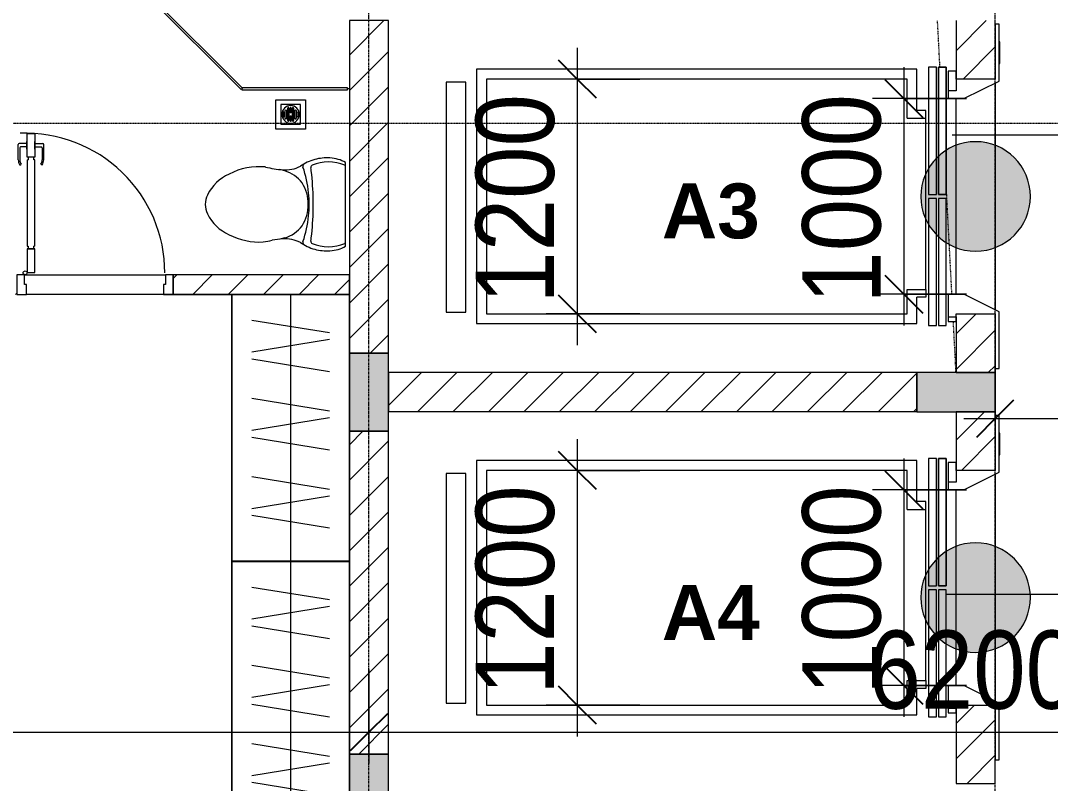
# Model space of a CAD drawing. Header units: millimetres. Extents: x 1591 to 239055, y -15958 to 83255.
# Drawn here: x 171452 to 176714, y 28637 to 32536 of the extents above; entities that cross this region are included whole.
import ezdxf

# ---------------------------------------------------------------- set-up
doc = ezdxf.new("R2010")
doc.units = ezdxf.units.MM
for name, pattern in [('Dash 1_8_', [6.35, 3.175, -3.175]), ('Dash Dot 3_16_', [7.9375, 4.7625, -1.5875, 0, -1.5875]), ('Grid Line', [22.225, 12.7, -3.175, 3.175, -3.175])]:
    doc.linetypes.add(name, pattern=pattern)
for name, color, linetype, lineweight in [('0-1', 250, 'Continuous', 5), ('A-ANNO-DIMS', 211, 'Continuous', 9), ('A-ANNO-DIMS-160', 211, 'Continuous', 9), ('A-ANNO-NOTE', 131, 'Continuous', 9), ('A-AREA', 32, 'Dash 1_8_', 9), ('A-DETL-GENF-1', 9, 'Continuous', 9), ('A-DOOR-1', 254, 'Continuous', 9), ('A-DOOR-2', 9, 'Continuous', 9), ('A-DOOR-3', 1, 'Continuous', 9), ('A-DOOR-IDEN', 31, 'Continuous', 9), ('A-FLOR-1', 7, 'Continuous', 9), ('A-FLOR-2', 9, 'Continuous', 9), ('A-GLAZ-CURT-1', 254, 'Continuous', 9), ('A-GLAZ-CURT-2', 9, 'Continuous', 9), ('A-WALL', 113, 'Continuous', 9), ('A-WALL-1', 253, 'Continuous', 18), ('A-WALL-2', 9, 'Continuous', 9), ('A-WALL-3', 113, 'Continuous', 18), ('A-WALL-PATT-1', 10, 'Continuous', 9), ('A-WALL-PATT-2', 111, 'Continuous', 9), ('G-ANNO-SYMB-1', 111, 'Dash Dot 3_16_', 18), ('G-ANNO-TEXT-1', 7, 'Continuous', 9), ('I-FURN', 30, 'Continuous', 9), ('I-FURN-1', 254, 'Continuous', 9), ('M-EQPM-1', 254, 'Continuous', 9), ('P-SANR-FIXT-1', 254, 'Continuous', 9), ('S-COLS-1', 52, 'Continuous', 5), ('S-COLS-2', 250, 'Continuous', 18), ('S-GRID-1', 1, 'Grid Line', 9)]:
    doc.layers.add(name, color=color, linetype=linetype, lineweight=lineweight)
doc.styles.add('Arial_12', font='arial_0.ttf', dxfattribs={"height": 280})
doc.styles.add('UTM Avo', font='UTM Avo.ttf', dxfattribs={"width": 0.9, "height": 400})
doc.dimstyles.new('1_Dim_chi_tiet_2_5', dxfattribs={"dimscale": 304.8, "dimtxt": 399.720379, "dimasz": 0.629921, "dimexe": 0.524934, "dimexo": 0.0625, "dimgap": 0.052493, "dimtad": 1, "dimdec": 0, "dimrnd": 5, "dimzin": 0, "dimdsep": 46, "dimtxsty": 'UTM Avo', "dimblk1": 'OBLIQUE', "dimblk2": 'OBLIQUE', "dimsah": 1, "dimcen": 0.09, "dimdle": 0.524934, "dimazin": 0, "dimtfac": 1, "dimtdec": 4, "dimtix": 1, "dimtmove": 0, "dimatfit": 3, "dimfxl": 1.049869, "dimfxlon": 1, "dimtvp": 1, "dimtolj": 1, "dimtzin": 0, "dimarcsym": 2})
doc.dimstyles.new('1_Dim_chi_tiet_2_5_1', dxfattribs={"dimscale": 304.8, "dimtxt": 399.720379, "dimasz": 0.629921, "dimexe": 0.524934, "dimexo": 0.0625, "dimgap": 0.052493, "dimtad": 1, "dimdec": 0, "dimrnd": 5, "dimzin": 0, "dimdsep": 46, "dimtxsty": 'UTM Avo', "dimblk1": 'OBLIQUE', "dimblk2": 'OBLIQUE', "dimsah": 1, "dimcen": 0.09, "dimdle": 0.524934, "dimazin": 0, "dimtfac": 1, "dimtdec": 4, "dimtix": 1, "dimtmove": 0, "dimatfit": 3, "dimfxl": 1.049869, "dimfxlon": 1, "dimtvp": 1, "dimtolj": 1, "dimtzin": 0, "dimarcsym": 2})
pattern_1 = [(45, (95879.7, 0), (-90.50967, 90.50967), [])]

# ---------------------------------------------------------------- blocks, each defined once
blk = doc.blocks.new('NCV_TKTC_KET CAU_rvt-1-TKCS_MB TẦNG 6-8')
at = {"layer": 'S-COLS-1'}
for points in [[(77452.6, 30436.9), (77452.6, 30836.9), (77252.6, 30836.9), (77252.6, 30436.9)], [(80552.6, 30536.9), (80552.6, 30736.9), (80152.6, 30736.9), (80152.6, 30536.9), (80294.2, 30536.9)], [(77452.6, 28386.9), (77452.6, 28786.9), (77252.6, 28786.9), (77252.6, 28386.9)]]:
    blk.add_hatch(color=256, dxfattribs=at).paths.add_polyline_path(points)
at = {"layer": 'A-FLOR-1'}
blk.add_line((77452.6, 31137.4), (77452.6, 32536.9), dxfattribs=at)
at = {"layer": 'S-COLS-2'}
for p, q in [((77452.6, 30836.9), (77252.6, 30836.9)), ((77252.6, 30836.9), (77252.6, 30436.9)), ((77452.6, 30436.9), (77452.6, 30836.9)), ((80152.6, 30736.9), (80152.6, 30536.9)), ((80552.6, 30736.9), (80152.6, 30736.9)), ((80552.6, 30536.9), (80552.6, 30736.9)), ((80152.6, 30536.9), (80552.6, 30536.9)), ((77252.6, 30436.9), (77452.6, 30436.9)), ((77452.6, 28786.9), (77252.6, 28786.9)), ((77252.6, 28786.9), (77252.6, 28386.9)), ((77452.6, 28386.9), (77452.6, 28786.9))]:
    blk.add_line(p, q, dxfattribs=at)
blk = doc.blocks.new('TU DO PN A - TU DO PN A_dwg__U3-347990-TKCS_MB TẦNG 6-8')
at = {"layer": 'I-FURN'}
for p, q in [((197.5, 499), (132.9, 101)), ((231, 499), (295.6, 101)), ((395.7, 499), (331.1, 101)), ((597.5, 499), (532.9, 101)), ((631, 499), (695.6, 101)), ((795.7, 499), (731.1, 101)), ((997.5, 499), (932.9, 101)), ((1031, 499), (1095.6, 101)), ((1195.7, 499), (1131.1, 101)), ((1364.7, 300), (0, 300))]:
    blk.add_line(p, q, dxfattribs=at)
at = {"layer": 'I-FURN', "flags": 128}
blk.add_lwpolyline([(0, 0), (1364.7, 0), (1364.7, 600)], dxfattribs=at)
blk = doc.blocks.new('TU DO PN A - TU DO PN A_dwg-347989-TKCS_MB TẦNG 6-8')
at = {"extrusion": (0, 0, -1), "rotation": 270}
blk.add_blockref('TU DO PN A - TU DO PN A_dwg__U3-347990-TKCS_MB TẦNG 6-8', (-604.3, 1369.6), dxfattribs=at)
blk = doc.blocks.new('TU DO PN A - TU DO PN A-401067-TKCS_MB TẦNG 6-8')
at = {"layer": 'I-FURN-1'}
for p, q in [((0, 0), (600, 0)), ((600, 0), (600, -1364.7))]:
    blk.add_line(p, q, dxfattribs=at)
at = {"extrusion": (0, 0, -1), "zscale": -1, "rotation": 180}
blk.add_blockref('TU DO PN A - TU DO PN A_dwg-347989-TKCS_MB TẦNG 6-8', (4.3, 4.8), dxfattribs=at)
blk = doc.blocks.new('DOOR_CW_01 CANH MO-PANEL KINH - DIG_02-800x2200-CỬA NHÔM KÍNH-V22-TKCS_MB TẦNG 6-8')
at = {"layer": 'A-DETL-GENF-1'}
for p, q in [((-347, 772), (-307, 772)), ((-347, 652), (-347, 772)), ((-307, 772), (-307, 652)), ((-392, 637), (-392, 716.5)), ((-349, 720.5), (-388, 720.5)), ((-384, 699.5), (-384, 637)), ((-349, 703.5), (-380, 703.5)), ((-349, 731.8), (-347, 731.8)), ((-349, 692.2), (-349, 731.8)), ((-347, 692.2), (-349, 692.2)), ((-347, 692.2), (-347, 731.8)), ((-307, 692.2), (-307, 731.8)), ((-305, 731.8), (-307, 731.8)), ((-307, 692.2), (-305, 692.2)), ((-305, 692.2), (-305, 731.8)), ((-305, 720.5), (-266, 720.5)), ((-305, 703.5), (-274, 703.5)), ((-270, 699.5), (-270, 637)), ((-262, 637), (-262, 716.5)), ((-307, 652), (-347, 652)), ((-347, 638), (-341, 638)), ((-347, 638), (-347, 196)), ((-313, 652), (-341, 652)), ((-341, 652), (-341, 638)), ((-313, 638), (-313, 652)), ((-307, 638), (-313, 638)), ((-307, 196), (-307, 638)), ((-383.9, 611.2), (-377.3, 615.8)), ((-270.1, 611.2), (-276.7, 615.8)), ((-347, 196), (-341, 196)), ((-307, 182), (-347, 182)), ((-347, 182), (-347, 62)), ((-341, 196), (-341, 182)), ((-341, 182), (-313, 182)), ((-307, 196), (-313, 196)), ((-313, 182), (-313, 196)), ((-307, 62), (-307, 182)), ((-347, 62), (-307, 62))]:
    blk.add_line(p, q, dxfattribs=at)
blk.add_circle((-357, 60), 10, dxfattribs=at)
for centre, radius, start, end in [((-357, 60), 714, 360, 92), ((-388, 716.5), 4, 90, 180), ((-380, 699.5), 4, 90, 180), ((-274, 699.5), 4, 0, 90), ((-266, 716.5), 4, 0, 90), ((-347, 637), 45, 180, 215), ((-347, 637), 37, 180, 215), ((-307, 637), 37, 325, 0), ((-307, 637), 45, 325, 0)]:
    blk.add_arc(centre, radius, start, end, dxfattribs=at)
at = {"layer": 'A-DOOR-2'}
for p, q in [((-360, 50), (-400, 50)), ((-400, 50), (-400, -50)), ((-360, 0), (-360, 50)), ((-350, 0), (-360, 0)), ((-357, 50), (-332, 50)), ((-350, -50), (-350, 0)), ((360, 0), (350, 0)), ((350, 0), (350, -50)), ((400, 50), (360, 50)), ((360, 50), (360, 0)), ((400, -50), (400, 50)), ((-400, -50), (-350, -50)), ((350, -50), (400, -50))]:
    blk.add_line(p, q, dxfattribs=at)
blk = doc.blocks.new('TOILET - TOILET-348229-TKCS_MB TẦNG 6-8')
at = {"layer": 'P-SANR-FIXT-1'}
for p, q in [((214.2, -19.1), (-214.2, -19.1)), ((194, -19.9), (-194, -19.9)), ((-171.7, -330.3), (-178.6, -355.5)), ((171.7, -330.3), (178.6, -355.5))]:
    blk.add_line(p, q, dxfattribs=at)
for centre, radius, start, end in [((-46.1, -111.1), 191.6, 151.2809, 176.4513), ((-9.8, -107.2), 207.3, 156.2862, 203.7138), ((-193.7, -26.4), 6.48, 92.3168, 156.2862), ((193.7, -26.4), 6.48, 23.7138, 87.6832), ((9.8, -107.2), 207.3, 336.2862, 23.7138), ((46.1, -111.1), 191.6, 3.5487, 28.7191), ((1.9, -114.1), 239.7, 176.4513, 195.2961), ((-1.9, -114.1), 239.7, 344.7039, 3.5487), ((-4, -115.7), 233.6, 195.2961, 215.2147), ((-189.1, -185.5), 11.7, 205.4105, 277.5788), ((0.6, -792.1), 586.9, 95.8322, 108.9927), ((178.9, -2951.3), 2778.4, 97.2351, 97.5788), ((-14.3, -1400.4), 1215.6, 90.3974, 97.407), ((0, -416), 206.1, 90, 122.0732), ((0, -786.7), 581.5, 84.1678, 95.8322), ((0, -3462.8), 3278, 89.6026, 90.3974), ((0, -416), 206.1, 57.9268, 90), ((14.3, -1400.4), 1215.6, 82.593, 89.6026), ((-0.6, -792.1), 586.9, 71.0073, 84.1678), ((-178.9, -2951.3), 2778.4, 82.4212, 82.7649), ((189.1, -185.5), 11.7, 262.4212, 334.5895), ((4, -115.7), 233.6, 324.7853, 344.7039), ((-195, -224.1), 13.8, 230.6724, 288.9927), ((-343.5, -327.4), 167.3, 355.4559, 27.38), ((-0.4, -384), 179.5, 127.4036, 162.5964), ((0.4, -384), 179.5, 17.4036, 52.5964), ((343.5, -327.4), 167.3, 152.62, 184.5441), ((195, -224.1), 13.8, 251.0073, 309.3276), ((-719.2, -297.5), 544.3, 346.0536, 355.4559), ((719.2, -297.5), 544.3, 184.5441, 190.2879), ((-1948.3, -805.1), 2171.2, 9.681, 10.8949), ((137.1, -461.2), 329.8, 174.3487, 207.6878), ((-137.1, -461.2), 329.8, 332.3122, 3.6835), ((45.1, -528.6), 217.6, 203.2216, 244.7718), ((-45.1, -528.6), 217.6, 295.2282, 336.7784), ((0, -624.4), 111.7, 244.7718, 295.2282)]:
    blk.add_arc(centre, radius, start, end, dxfattribs=at)
blk = doc.blocks.new('System Panel - Glazed-559274-TKCS_MB TẦNG 6-8')
at = {"layer": 'A-GLAZ-CURT-2'}
for p, q in [((270, 5), (-270, 5)), ((-270, 5), (-270, -5)), ((270, -5), (270, 5)), ((-270, -5), (270, -5))]:
    blk.add_line(p, q, dxfattribs=at)
blk = doc.blocks.new('System Panel - Glazed-433667-TKCS_MB TẦNG 6-8')
at = {"layer": 'A-GLAZ-CURT-2'}
for p, q in [((353.6, 5), (-353.6, 5)), ((-353.6, 5), (-353.6, -5)), ((353.6, -5), (353.6, 5)), ((-353.6, -5), (353.6, -5))]:
    blk.add_line(p, q, dxfattribs=at)
blk = doc.blocks.new('TU DO PN A - TU DO PN A_dwg__U3-V43-TKCS_MB TẦNG 6-8')
at = {"layer": 'I-FURN'}
for p, q in [((197.5, 499), (132.9, 101)), ((231, 499), (295.6, 101)), ((395.7, 499), (331.1, 101)), ((597.5, 499), (532.9, 101)), ((631, 499), (695.6, 101)), ((795.7, 499), (731.1, 101)), ((997.5, 499), (932.9, 101)), ((1031, 499), (1095.6, 101)), ((1195.7, 499), (1131.1, 101)), ((1364.7, 300), (0, 300))]:
    blk.add_line(p, q, dxfattribs=at)
at = {"layer": 'I-FURN', "flags": 128}
blk.add_lwpolyline([(0, 600), (0, 0), (1364.7, 0), (1364.7, 600)], dxfattribs=at)
blk = doc.blocks.new('TU DO PN A - TU DO PN A_dwg-V44-TKCS_MB TẦNG 6-8')
at = {"extrusion": (0, 0, -1), "rotation": 270}
blk.add_blockref('TU DO PN A - TU DO PN A_dwg__U3-V43-TKCS_MB TẦNG 6-8', (-604.3, 1369.6), dxfattribs=at)
blk = doc.blocks.new('TU DO PN A - TU DO PN A-V45-TKCS_MB TẦNG 6-8')
at = {"layer": 'I-FURN-1'}
for p, q in [((0, 0), (600, 0)), ((600, 0), (600, -1364.7)), ((600, -1364.7), (0, -1364.7))]:
    blk.add_line(p, q, dxfattribs=at)
at = {"extrusion": (0, 0, -1), "zscale": -1, "rotation": 180}
blk.add_blockref('TU DO PN A - TU DO PN A_dwg-V44-TKCS_MB TẦNG 6-8', (4.3, 4.8), dxfattribs=at)
blk = doc.blocks.new('THU NUOC - THU NUOC-455054-TKCS_MB TẦNG 6-8')
at = {"layer": 'M-EQPM-1'}
for p, q in [((-66.3, -70.6), (-66.3, 79.4)), ((-66.3, 79.4), (83.7, 79.4)), ((58.7, 54.4), (-41.3, 54.4)), ((-41.3, 54.4), (-41.3, -45.6)), ((58.7, -45.6), (58.7, 54.4)), ((83.7, 79.4), (83.7, -70.6)), ((-23.3, 19.6), (40.9, 19.6)), ((40.9, 13.6), (-23.3, 13.6)), ((-23.3, 7.2), (0.7, 7.2)), ((0.7, 1.2), (-23.3, 1.2)), ((-11, 32.1), (28.5, 32.1)), ((28.5, 26.1), (-11, 26.1)), ((-1.1, 44.5), (18.5, 44.5)), ((18.5, 38.5), (-1.1, 38.5)), ((0.7, 7.2), (0.7, 1.2)), ((16.7, 1.2), (16.7, 7.2)), ((16.7, 7.2), (40.9, 7.2)), ((40.9, 1.2), (16.7, 1.2)), ((-41.3, -45.6), (58.7, -45.6)), ((-23.3, -4.8), (40.9, -4.8)), ((40.9, -10.8), (-23.3, -10.8)), ((-11, -17.3), (28.5, -17.3)), ((28.5, -23.3), (-11, -23.3)), ((-1.1, -29.6), (18.5, -29.6)), ((18.5, -35.6), (-1.1, -35.6)), ((83.7, -70.6), (-66.3, -70.6))]:
    blk.add_line(p, q, dxfattribs=at)
for centre, radius, start, end in [((8.7, 4.4), 45, 0, 180), ((8.7, 4.4), 45, 360, 180), ((8.7, 4.4), 45, 180, 0), ((8.7, 4.4), 45, 180, 360), ((-23.3, 16.6), 3, 90, 270), ((-23.3, 4.2), 3, 90, 270), ((-11, 29.1), 3, 90, 270), ((-1.1, 41.5), 3, 90, 270), ((18.5, 41.5), 3, 270, 90), ((28.5, 29.1), 3, 270, 90), ((40.9, 16.6), 3, 270, 90), ((40.9, 4.2), 3, 270, 90), ((-23.3, -7.8), 3, 90, 270), ((-11, -20.3), 3, 90, 270), ((-1.1, -32.6), 3, 90, 270), ((18.5, -32.6), 3, 270, 90), ((28.5, -20.3), 3, 270, 90), ((40.9, -7.8), 3, 270, 90)]:
    blk.add_arc(centre, radius, start, end, dxfattribs=at)
blk = doc.blocks.new('NCV_TKTC_TANG 6 - 8_rvt-2-TKCS_MB TẦNG 6-8')
at = {"layer": 'A-WALL-PATT-1'}
h = blk.add_hatch(dxfattribs=at)
h.set_pattern_fill('FP_1', color=256, style=0, pattern_type=2)
h.set_pattern_definition([(45, (0, 0), (-90.50967, 90.50967), [])])
h.paths.add_polyline_path([(76352.6, 31136.9), (77252.6, 31136.9), (77252.6, 31236.9), (76352.6, 31236.9)])
h.paths.add_polyline_path([(75552.6, 31136.9), (75552.6, 31236.9), (75352.6, 31236.9), (75352.6, 31136.9), (75458.1, 31136.9)])
at = {"layer": 'A-FLOR-2'}
for p, q in [((77252.6, 32186.9), (77242.6, 32186.9)), ((76302.6, 31136.9), (75602.6, 31136.9)), ((76652.6, 31136.9), (76302.6, 31136.9)), ((77252.6, 31136.9), (76652.6, 31136.9)), ((77252.6, 28407.5), (77252.6, 31136.9))]:
    blk.add_line(p, q, dxfattribs=at)
at = {"layer": 'A-WALL-1'}
for p, q in [((77252.6, 31236.9), (76352.6, 31236.9)), ((76352.6, 31236.9), (76352.6, 31136.9)), ((77252.6, 31136.9), (77252.6, 31236.9)), ((76352.6, 31136.9), (77252.6, 31136.9))]:
    blk.add_line(p, q, dxfattribs=at)
at = {"layer": 'A-WALL-2'}
for p, q in [((75592.6, 31236.9), (76312.6, 31236.9)), ((76302.6, 31136.9), (75602.6, 31136.9))]:
    blk.add_line(p, q, dxfattribs=at)
at = {"layer": 'A-DOOR-1'}
blk.add_blockref('DOOR_CW_01 CANH MO-PANEL KINH - DIG_02-800x2200-CỬA NHÔM KÍNH-V22-TKCS_MB TẦNG 6-8', (75952.6, 31186.9), dxfattribs=at)
at = {"layer": 'A-GLAZ-CURT-1'}
for name, p, rotation in [('System Panel - Glazed-433667-TKCS_MB TẦNG 6-8', (76452.6, 32436.9), 314.9999999999997), ('System Panel - Glazed-559274-TKCS_MB TẦNG 6-8', (76972.6, 32186.9), 180)]:
    blk.add_blockref(name, p, dxfattribs=dict(at, rotation=rotation))
at = {"layer": 'I-FURN-1', "rotation": 180}
for name, p in [('TU DO PN A - TU DO PN A-401067-TKCS_MB TẦNG 6-8', (77252.6, 29772.2)), ('TU DO PN A - TU DO PN A-V45-TKCS_MB TẦNG 6-8', (77252.6, 28407.5))]:
    blk.add_blockref(name, p, dxfattribs=at)
at = {"layer": 'M-EQPM-1', "rotation": 90.0000000000001}
blk.add_blockref('THU NUOC - THU NUOC-455054-TKCS_MB TẦNG 6-8', (76957, 32048.2), dxfattribs=at)
at = {"layer": 'P-SANR-FIXT-1', "rotation": 269.9999999999995}
blk.add_blockref('TOILET - TOILET-348229-TKCS_MB TẦNG 6-8', (77252.6, 31596.9), dxfattribs=at)
blk = doc.blocks.new('Thang may HIEN - Dài x Rộng - 2200x1200-551375-TKCS_MB TẦNG 6-8')
at = {"layer": 'A-DOOR-3'}
for p, q in [((-590, 120), (-880, 120)), ((-880, 120), (-880, 100)), ((-680, 124), (-790, 124)), ((-790, 124), (-790, 120)), ((-680, 120), (-680, 124)), ((-500, -60), (-590, 120)), ((590, 120), (500, -60)), ((880, 120), (590, 120)), ((880, 100), (880, 120)), ((-880, 100), (-600, 100)), ((-600, 100), (-600, -100)), ((600, -100), (600, 100)), ((600, 100), (880, 100)), ((-600, -100), (-640, -100)), ((-640, -100), (-640, -140)), ((-600, -100), (-540, -100)), ((-540, -100), (-540, -140)), ((-500, -140), (-500, -60)), ((500, -60), (500, -140)), ((615, -100), (600, -100)), ((615, -140), (615, -100)), ((640, -100), (615, -100)), ((640, -140), (640, -100)), ((-660, -190.4), (-660, -150.4)), ((-660, -150.4), (-10, -150.4)), ((-10, -150.4), (-660, -150.4)), ((-660, -150.4), (-660, -190.4)), ((-640, -140), (-540, -140)), ((-540, -140), (-500, -140)), ((-10, -150.4), (-10, -190.4)), ((-10, -190.4), (-10, -150.4)), ((660, -150.4), (10, -150.4)), ((10, -150.4), (10, -190.4)), ((10, -150.4), (10, -190.4)), ((660, -150.4), (10, -150.4)), ((500, -140), (615, -140)), ((615, -140), (640, -140)), ((660, -190.4), (660, -150.4)), ((660, -190.4), (660, -150.4)), ((-10, -190.4), (-660, -190.4)), ((-660, -190.4), (-10, -190.4)), ((-10, -200.4), (-660, -200.4)), ((-660, -200.4), (-660, -240.4)), ((-10, -200.4), (-660, -200.4)), ((-660, -200.4), (-660, -240.4)), ((-10, -240.4), (-10, -200.4)), ((-10, -240.4), (-10, -200.4)), ((10, -190.4), (660, -190.4)), ((10, -190.4), (660, -190.4)), ((10, -200.4), (10, -240.4)), ((660, -200.4), (10, -200.4)), ((10, -200.4), (10, -240.4)), ((660, -200.4), (10, -200.4)), ((660, -240.4), (660, -200.4)), ((660, -240.4), (660, -200.4)), ((-660, -240.4), (-10, -240.4)), ((-660, -240.4), (-10, -240.4)), ((-440, -255), (-440, -300)), ((-400, -255), (-440, -255)), ((475, -255), (-400, -255)), ((-400, -350), (-400, -255)), ((10, -240.4), (660, -240.4)), ((10, -240.4), (660, -240.4)), ((475, -255), (515, -255)), ((475, -350), (475, -255)), ((515, -255), (515, -300)), ((-440, -300), (-650, -300)), ((-650, -300), (-650, -2550)), ((650, -300), (515, -300)), ((650, -2550), (650, -300)), ((-400, -350), (-600, -350)), ((-600, -350), (-600, -2500)), ((600, -350), (475, -350)), ((600, -2500), (600, -350)), ((-600, -2500), (600, -2500)), ((-650, -2550), (650, -2550)), ((590.8, -2605.4), (-584.2, -2605.4)), ((-584.2, -2605.4), (-584.2, -2705.4)), ((590.8, -2705.4), (590.8, -2605.4)), ((-584.2, -2705.4), (590.8, -2705.4))]:
    blk.add_line(p, q, dxfattribs=at)
blk = doc.blocks.new('DIMBLOCK34-TKCS_MB TẦNG 6-8')
at = {"layer": 'A-ANNO-DIMS-160'}
for p, q in [((165032.3, 29218.9), (165032.3, 28738.9)), ((165032.3, 28898.9), (165032.3, 29218.9)), ((173232.3, 29218.9), (173232.3, 28738.9)), ((173232.3, 28898.9), (173232.3, 29218.9)), ((165032.3, 28898.9), (173232.3, 28898.9))]:
    blk.add_line(p, q, dxfattribs=at)
at = {"layer": 'A-ANNO-DIMS-160', "lineweight": 25}
for p, q in [((165032.3, 28898.9), (165128.3, 28994.9)), ((173232.3, 28898.9), (173328.3, 28994.9)), ((165032.3, 28898.9), (164936.3, 28802.9)), ((173232.3, 28898.9), (173136.3, 28802.9))]:
    blk.add_line(p, q, dxfattribs=at)
at = {"layer": 'A-ANNO-DIMS-160', "color": 0, "insert": (168584.5, 29418.5), "char_height": 400, "width": 1314.636, "attachment_point": 1, "line_spacing_factor": 1.110334, "style": 'UTM Avo'}
blk.add_mtext('8200', dxfattribs=at)
blk = doc.blocks.new('_Oblique')
at = {"color": 0, "linetype": 'ByBlock', "lineweight": -2}
blk.add_line((-0.5, -0.5), (0.5, 0.5), dxfattribs=at)
blk = doc.blocks.new('DIMBLOCK35-TKCS_MB TẦNG 6-8')
at = {"layer": 'A-ANNO-DIMS-160'}
for p, q in [((173232.3, 29218.9), (173232.3, 28738.9)), ((173232.3, 28898.9), (173232.3, 29218.9)), ((179432.3, 29218.9), (179432.3, 28738.9)), ((179432.3, 28898.9), (179432.3, 29218.9)), ((173232.3, 28898.9), (179432.3, 28898.9))]:
    blk.add_line(p, q, dxfattribs=at)
at = {"layer": 'A-ANNO-DIMS-160', "lineweight": 25}
for p, q in [((173232.3, 28898.9), (173328.3, 28994.9)), ((179432.3, 28898.9), (179528.3, 28994.9)), ((173232.3, 28898.9), (173136.3, 28802.9)), ((179432.3, 28898.9), (179336.3, 28802.9))]:
    blk.add_line(p, q, dxfattribs=at)
at = {"layer": 'A-ANNO-DIMS-160', "color": 0, "insert": (175784.5, 29418.5), "char_height": 400, "width": 1314.636, "attachment_point": 1, "line_spacing_factor": 1.110334, "style": 'UTM Avo'}
blk.add_mtext('6200', dxfattribs=at)
blk = doc.blocks.new('HDNDCT_GHI CHÚ CỬA CHỐNG CHÁY E30 - HDNDCT_GHI CHÚ CỬA CHỐNG CHÁY E30-1614707-TKCS_MB TẦNG 6-8')
at = {"layer": 'A-ANNO-NOTE'}
h = blk.add_hatch(color=256, dxfattribs=at)
edge = h.paths.add_edge_path()
edge.add_arc((0, 0), 1.75, 0, 180)
edge.add_arc((0, 0), 1.75, 180, 360)
for start, end in [(360, 180), (180, 360)]:
    blk.add_arc((0, 0), 1.75, start, end, dxfattribs=at)
blk = doc.blocks.new('DIMBLOCK68-TKCS_MB TẦNG 6-8')
at = {"layer": 'A-ANNO-DIMS-160'}
for p, q in [((176432.3, 30822.1), (176432.3, 30342.1)), ((176432.3, 30502.1), (176432.3, 30822.1)), ((179257.3, 30822.1), (179257.3, 30342.1)), ((179257.3, 30502.1), (179257.3, 30822.1)), ((176272.3, 30502.1), (179417.3, 30502.1))]:
    blk.add_line(p, q, dxfattribs=at)
at = {"layer": 'A-ANNO-DIMS-160', "lineweight": 25}
for p, q in [((176432.3, 30502.1), (176528.3, 30598.1)), ((179257.3, 30502.1), (179353.3, 30598.1)), ((176432.3, 30502.1), (176336.3, 30406.1)), ((179257.3, 30502.1), (179161.3, 30406.1))]:
    blk.add_line(p, q, dxfattribs=at)
at = {"layer": 'A-ANNO-DIMS-160', "color": 0, "insert": (177297, 31021.8), "char_height": 400, "width": 1314.636, "attachment_point": 1, "line_spacing_factor": 1.110334, "style": 'UTM Avo'}
blk.add_mtext('2825', dxfattribs=at)
blk = doc.blocks.new('DIMBLOCK289-TKCS_MB TẦNG 6-8')
at = {"layer": 'A-ANNO-DIMS-160'}
for p, q in [((174297, 32397.4), (174297, 30877.4)), ((174617, 32237.4), (174137, 32237.4)), ((174297, 32237.4), (174617, 32237.4)), ((174617, 31037.4), (174137, 31037.4)), ((174297, 31037.4), (174617, 31037.4))]:
    blk.add_line(p, q, dxfattribs=at)
at = {"layer": 'A-ANNO-DIMS-160', "lineweight": 25}
for p, q in [((174297, 32237.4), (174201, 32333.4)), ((174297, 32237.4), (174393, 32141.4)), ((174297, 31037.4), (174201, 31133.4)), ((174297, 31037.4), (174393, 30941.4))]:
    blk.add_line(p, q, dxfattribs=at)
at = {"layer": 'A-ANNO-DIMS-160', "color": 0, "insert": (173777.4, 31089.6), "char_height": 400, "width": 1314.636, "attachment_point": 1, "rotation": 90, "line_spacing_factor": 1.110334, "style": 'UTM Avo'}
blk.add_mtext('1200', dxfattribs=at)
blk = doc.blocks.new('DIMBLOCK290-TKCS_MB TẦNG 6-8')
at = {"layer": 'A-ANNO-DIMS-160'}
for p, q in [((174297, 30397.4), (174297, 28877.4)), ((174617, 30237.4), (174137, 30237.4)), ((174297, 30237.4), (174617, 30237.4)), ((174617, 29037.4), (174137, 29037.4)), ((174297, 29037.4), (174617, 29037.4))]:
    blk.add_line(p, q, dxfattribs=at)
at = {"layer": 'A-ANNO-DIMS-160', "lineweight": 25}
for p, q in [((174297, 30237.4), (174201, 30333.4)), ((174297, 30237.4), (174393, 30141.4)), ((174297, 29037.4), (174201, 29133.4)), ((174297, 29037.4), (174393, 28941.4))]:
    blk.add_line(p, q, dxfattribs=at)
at = {"layer": 'A-ANNO-DIMS-160', "color": 0, "insert": (173777.4, 29089.6), "char_height": 400, "width": 1314.636, "attachment_point": 1, "rotation": 90, "line_spacing_factor": 1.110334, "style": 'UTM Avo'}
blk.add_mtext('1200', dxfattribs=at)
blk = doc.blocks.new('DIMBLOCK340-TKCS_MB TẦNG 6-8')
at = {"layer": 'A-ANNO-DIMS-160'}
for p, q in [((175966, 32297.4), (175966, 30977.4)), ((176286, 32137.4), (175806, 32137.4)), ((175966, 32137.4), (176286, 32137.4)), ((176286, 31137.4), (175806, 31137.4)), ((175966, 31137.4), (176286, 31137.4))]:
    blk.add_line(p, q, dxfattribs=at)
at = {"layer": 'A-ANNO-DIMS-160', "lineweight": 25}
for p, q in [((175966, 32137.4), (175870, 32233.4)), ((175966, 32137.4), (176062, 32041.4)), ((175966, 31137.4), (175870, 31233.4)), ((175966, 31137.4), (176062, 31041.4))]:
    blk.add_line(p, q, dxfattribs=at)
at = {"layer": 'A-ANNO-DIMS-160', "color": 0, "insert": (175446.3, 31089.6), "char_height": 400, "width": 1314.636, "attachment_point": 1, "rotation": 90, "line_spacing_factor": 1.110334, "style": 'UTM Avo'}
blk.add_mtext('1000', dxfattribs=at)
blk = doc.blocks.new('DIMBLOCK341-TKCS_MB TẦNG 6-8')
at = {"layer": 'A-ANNO-DIMS-160'}
for p, q in [((175966, 30297.4), (175966, 28977.4)), ((176286, 30137.4), (175806, 30137.4)), ((175966, 30137.4), (176286, 30137.4)), ((176286, 29137.4), (175806, 29137.4)), ((175966, 29137.4), (176286, 29137.4))]:
    blk.add_line(p, q, dxfattribs=at)
at = {"layer": 'A-ANNO-DIMS-160', "lineweight": 25}
for p, q in [((175966, 30137.4), (175870, 30233.4)), ((175966, 30137.4), (176062, 30041.4)), ((175966, 29137.4), (175870, 29233.4)), ((175966, 29137.4), (176062, 29041.4))]:
    blk.add_line(p, q, dxfattribs=at)
at = {"layer": 'A-ANNO-DIMS-160', "color": 0, "insert": (175446.3, 29089.6), "char_height": 400, "width": 1314.636, "attachment_point": 1, "rotation": 90, "line_spacing_factor": 1.110334, "style": 'UTM Avo'}
blk.add_mtext('1000', dxfattribs=at)

msp = doc.modelspace()

# ---------------------------------------------------------------- hatches: boundary and pattern name
at = {"layer": 'A-WALL-PATT-2'}
h = msp.add_hatch(dxfattribs=at)
h.set_pattern_fill('FP_1', color=256, style=0, pattern_type=2)
h.set_pattern_definition(pattern_1)
h.paths.add_polyline_path([(173332.3, 30836.9), (173332.3, 32536.1), (173132.3, 32536.1), (173132.3, 30836.9)])
h = msp.add_hatch(dxfattribs=at)
h.set_pattern_fill('FP_1', color=256, style=0, pattern_type=2)
h.set_pattern_definition(pattern_1)
h.paths.add_polyline_path([(176432.3, 30736.9), (176432.3, 31037.4), (176232.3, 31037.4), (176232.3, 30736.9), (176272.3, 30736.9)])
h.paths.add_polyline_path([(176272.3, 32237.4), (176432.3, 32237.4), (176432.3, 32536.9), (176232.3, 32536.9), (176232.3, 32237.4)])
h = msp.add_hatch(dxfattribs=at)
h.set_pattern_fill('FP_1', color=256, style=0, pattern_type=2)
h.set_pattern_definition(pattern_1)
h.paths.add_polyline_path([(176032.3, 30537.4), (176032.3, 30737.4), (173332.3, 30737.4), (173332.3, 30537.4)])
h = msp.add_hatch(dxfattribs=at)
h.set_pattern_fill('FP_1', color=256, style=0, pattern_type=2)
h.set_pattern_definition(pattern_1)
h.paths.add_polyline_path([(176432.3, 28637.4), (176432.3, 29037.4), (176232.3, 29037.4), (176232.3, 28637.4), (176272.3, 28637.4)])
h.paths.add_polyline_path([(176272.3, 30237.4), (176432.3, 30237.4), (176432.3, 30536.9), (176232.3, 30536.9), (176232.3, 30237.4)])
h = msp.add_hatch(dxfattribs=at)
h.set_pattern_fill('FP_1', color=256, style=0, pattern_type=2)
h.set_pattern_definition(pattern_1)
h.paths.add_polyline_path([(173332.3, 28786.9), (173332.3, 30436.9), (173132.3, 30436.9), (173132.3, 28786.9)])

# ---------------------------------------------------------------- linework, layer by layer
at = {"layer": 'A-AREA'}
for p, q in [((176150.2, 32297.4), (176137.5, 32536.9)), ((176211.2, 31137.4), (176181.9, 31694.7)), ((176232.3, 30736.9), (176218.6, 30997.4)), ((176232.3, 29137.4), (176232.3, 30137.4))]:
    msp.add_line(p, q, dxfattribs=at)
at = {"layer": 'A-DOOR-IDEN'}
for p, q in [((176212.7, 31952.3), (176887.8, 31952.3)), ((176182.5, 29604.8), (176887.8, 29604.8))]:
    msp.add_line(p, q, dxfattribs=at)
at = {"layer": 'A-WALL'}
for p, q in [((176432.3, 32217.4), (176432.3, 31057.4)), ((176232.3, 31137.4), (176232.3, 32137.4)), ((176432.3, 30217.4), (176432.3, 29057.4)), ((176232.3, 29137.4), (176232.3, 30137.4))]:
    msp.add_line(p, q, dxfattribs=at)
at = {"layer": 'A-WALL-3'}
for p, q in [((173332.3, 32536.1), (173132.3, 32536.1)), ((173132.3, 32536.1), (173132.3, 30836.9)), ((173332.3, 30836.9), (173332.3, 32536.1)), ((176232.3, 32536.9), (176232.3, 32237.4)), ((176432.3, 32517.4), (176432.3, 32536.9)), ((176232.3, 31022.4), (176232.3, 30736.9)), ((173132.3, 30836.9), (173332.3, 30836.9)), ((176032.3, 30737.4), (173332.3, 30737.4)), ((173332.3, 30737.4), (173332.3, 30537.4)), ((176032.3, 30537.4), (176032.3, 30737.4)), ((176232.3, 30736.9), (176432.3, 30736.9)), ((176432.3, 30736.9), (176432.3, 30757.4)), ((173332.3, 30537.4), (176032.3, 30537.4)), ((176232.3, 30536.9), (176232.3, 30237.4)), ((176432.3, 30536.9), (176232.3, 30536.9)), ((176432.3, 30517.4), (176432.3, 30536.9)), ((173332.3, 30436.9), (173132.3, 30436.9)), ((173132.3, 30436.9), (173132.3, 28786.9)), ((173332.3, 28786.9), (173332.3, 30436.9)), ((176232.3, 29022.4), (176232.3, 28637.4)), ((173132.3, 28786.9), (173332.3, 28786.9)), ((176432.3, 28637.4), (176432.3, 28757.4)), ((176232.3, 28637.4), (176432.3, 28637.4))]:
    msp.add_line(p, q, dxfattribs=at)
at = {"layer": 'G-ANNO-SYMB-1'}
msp.add_line((124639, 32011.5), (229692.1, 32011.5), dxfattribs=at)
at = {"layer": 'S-GRID-1'}
for p, q in [((173232.3, 19149.4), (173232.3, 77012.5)), ((176432.3, 19149.4), (176432.3, 77012.5))]:
    msp.add_line(p, q, dxfattribs=at)

# ---------------------------------------------------------------- block references
at = {"layer": '0-1'}
for name in ['NCV_TKTC_KET CAU_rvt-1-TKCS_MB TẦNG 6-8', 'NCV_TKTC_TANG 6 - 8_rvt-2-TKCS_MB TẦNG 6-8']:
    msp.add_blockref(name, (95879.7, 0), dxfattribs=at)
at = {"layer": 'A-ANNO-NOTE', "xscale": 160, "yscale": 160, "zscale": 160}
for p in [(176332.3, 31637.4), (176332.3, 31637.4), (176332.3, 29586.9), (176332.3, 29586.9)]:
    msp.add_blockref('HDNDCT_GHI CHÚ CỬA CHỐNG CHÁY E30 - HDNDCT_GHI CHÚ CỬA CHỐNG CHÁY E30-1614707-TKCS_MB TẦNG 6-8', p, dxfattribs=at)
at = {"layer": 'A-DOOR-3', "rotation": 269.9999999999998}
for p in [(176332.3, 31637.4), (176332.3, 29637.4)]:
    msp.add_blockref('Thang may HIEN - Dài x Rộng - 2200x1200-551375-TKCS_MB TẦNG 6-8', p, dxfattribs=at)

# ---------------------------------------------------------------- texts
at = {"layer": 'G-ANNO-TEXT-1', "char_height": 280, "width": 708.8, "attachment_point": 5, "line_spacing_factor": 0.936439, "style": 'Arial_12'}
for s, insert in [('\\pt79.9988,160.0004,239.9992,320.0008,399.9996,480.0012,560,639.9988,720.0004,799.9992,880.0008,959.9996,1040.0012,1120,1199.9988,1280.0004,1359.9992,1440.0008,1519.9996,1600.0012,1680,1759.9988,1840.0004,1919.9992,2000.0008,2079.9996,2160.0012,2240,2319.9988,2400.0004,2479.9992,2560.0008;{\\fArial|b1|i0|c0|p34;A3}', (174979.2, 31561.4)), ('\\pt79.9988,160.0004,239.9992,320.0008,399.9996,480.0012,560,639.9988,720.0004,799.9992,880.0008,959.9996,1040.0012,1120,1199.9988,1280.0004,1359.9992,1440.0008,1519.9996,1600.0012,1680,1759.9988,1840.0004,1919.9992,2000.0008,2079.9996,2160.0012,2240,2319.9988,2400.0004,2479.9992,2560.0008;{\\fArial|b1|i0|c0|p34;A3}', (174979.2, 31561.4)), ('\\pt79.9988,160.0004,239.9992,320.0008,399.9996,480.0012,560,639.9988,720.0004,799.9992,880.0008,959.9996,1040.0012,1120,1199.9988,1280.0004,1359.9992,1440.0008,1519.9996,1600.0012,1680,1759.9988,1840.0004,1919.9992,2000.0008,2079.9996,2160.0012,2240,2319.9988,2400.0004,2479.9992,2560.0008;{\\fArial|b1|i0|c0|p34;A4}', (174979.2, 29511)), ('\\pt79.9988,160.0004,239.9992,320.0008,399.9996,480.0012,560,639.9988,720.0004,799.9992,880.0008,959.9996,1040.0012,1120,1199.9988,1280.0004,1359.9992,1440.0008,1519.9996,1600.0012,1680,1759.9988,1840.0004,1919.9992,2000.0008,2079.9996,2160.0012,2240,2319.9988,2400.0004,2479.9992,2560.0008;{\\fArial|b1|i0|c0|p34;A4}', (174979.2, 29511))]:
    msp.add_mtext(s, dxfattribs=dict(at, insert=insert))

# ---------------------------------------------------------------- dimensions: what is measured, and where the dimension line sits
at = {"layer": 'A-ANNO-DIMS'}
for base, p1, p2, override, picture, middle in [((174297, 31037.4), (174617, 32237.4), (174617, 31037.4), {"dimpost": '<>', "dimfxl": 1200}, 'DIMBLOCK289-TKCS_MB TẦNG 6-8', (174074, 31637.4)), ((175966, 31137.4), (176286, 32137.4), (176286, 31137.4), {"dimpost": '<>', "dimfxl": 1000}, 'DIMBLOCK340-TKCS_MB TẦNG 6-8', (175743, 31637.4)), ((174297, 29037.4), (174617, 30237.4), (174617, 29037.4), {"dimpost": '<>', "dimfxl": 1200}, 'DIMBLOCK290-TKCS_MB TẦNG 6-8', (174074, 29637.4)), ((175966, 29137.4), (176286, 30137.4), (176286, 29137.4), {"dimpost": '<>', "dimfxl": 1000}, 'DIMBLOCK341-TKCS_MB TẦNG 6-8', (175743, 29637.4))]:
    dim = msp.add_linear_dim(base=base, p1=p1, p2=p2, angle=90, dimstyle='1_Dim_chi_tiet_2_5_1', override=override, dxfattribs=at)
    dim.commit()
    dim.dimension.update_dxf_attribs({"geometry": picture, "text_midpoint": middle})
for base, p1, p2, override, picture, middle in [((179257.3, 30502.1), (176432.3, 30822.1), (179257.3, 30822.1), {"dimpost": '<>', "dimfxl": 2825}, 'DIMBLOCK68-TKCS_MB TẦNG 6-8', (177844.8, 30725.1)), ((173232.3, 28898.9), (165032.3, 29218.9), (173232.3, 29218.9), {"dimpost": '<>', "dimfxl": 8200}, 'DIMBLOCK34-TKCS_MB TẦNG 6-8', (169132.3, 29121.9)), ((179432.3, 28898.9), (173232.3, 29218.9), (179432.3, 29218.9), {"dimpost": '<>', "dimfxl": 6200}, 'DIMBLOCK35-TKCS_MB TẦNG 6-8', (176332.3, 29121.9))]:
    dim = msp.add_linear_dim(base=base, p1=p1, p2=p2, dimstyle='1_Dim_chi_tiet_2_5', override=override, dxfattribs=at)
    dim.commit()
    dim.dimension.update_dxf_attribs({"geometry": picture, "text_midpoint": middle})

doc.saveas('drawing.dxf')
